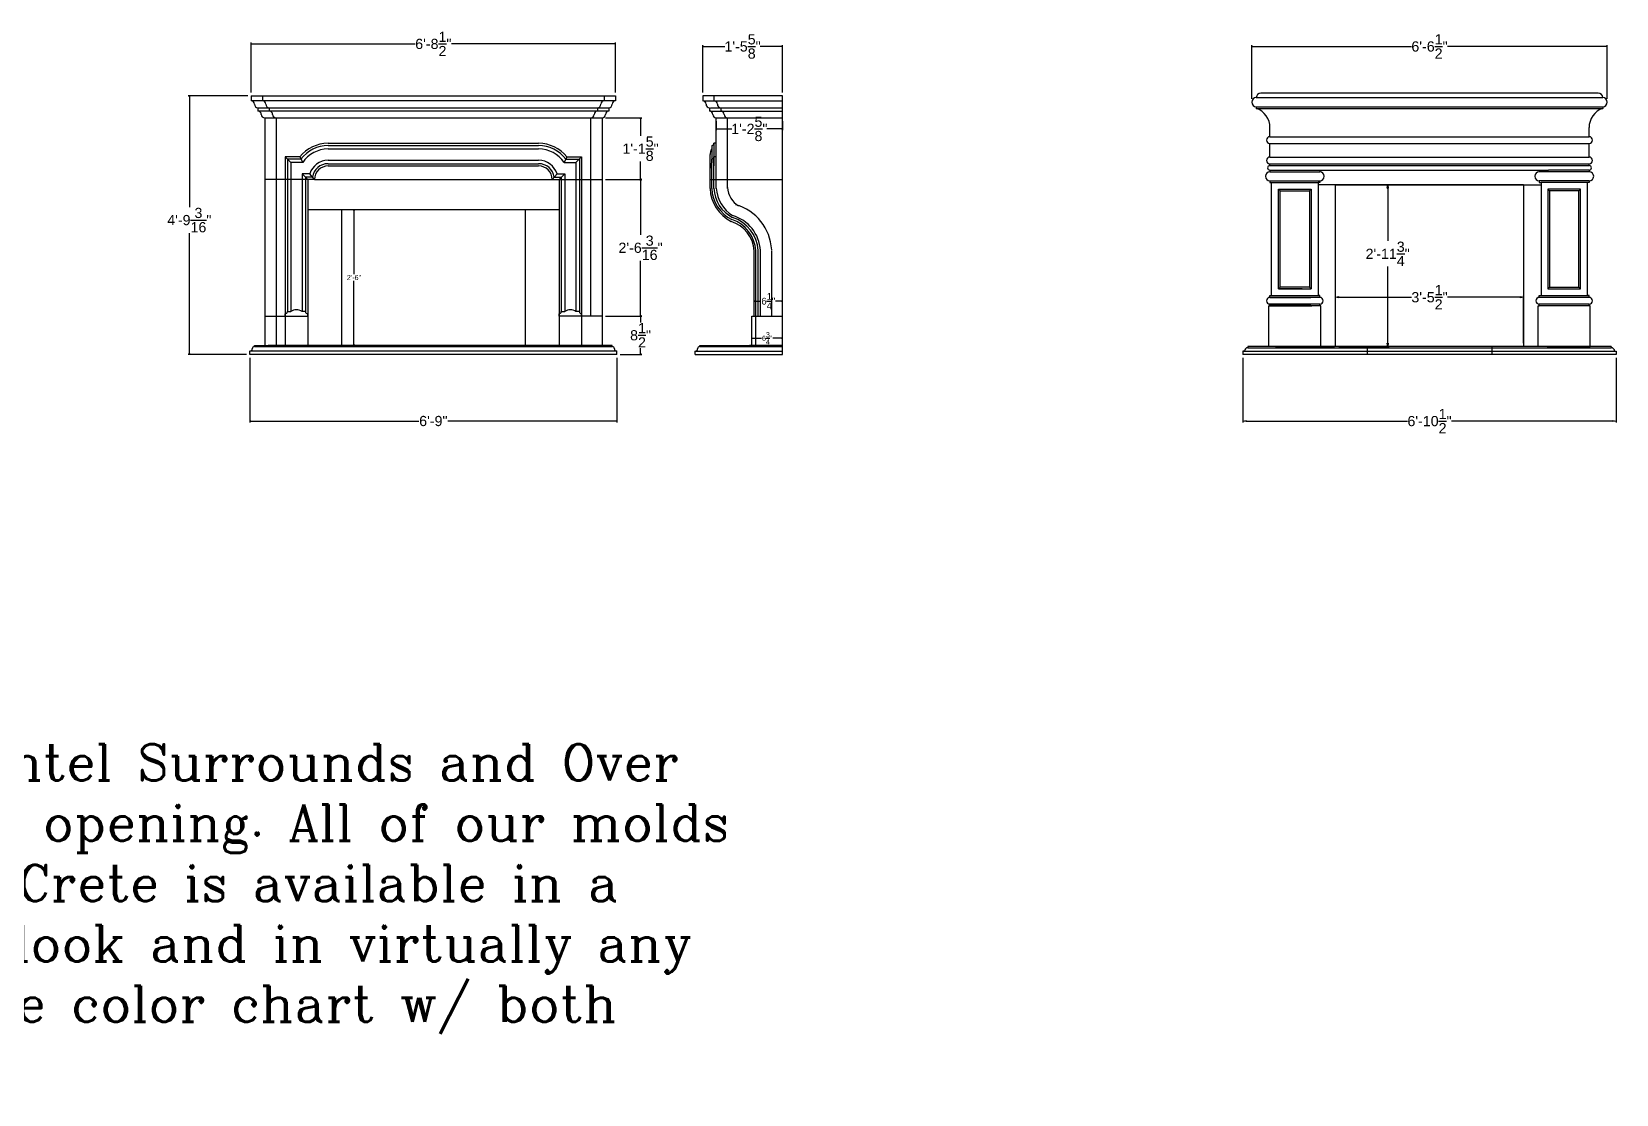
# Model space of a CAD drawing. Header units: millimetres. Extents: x 1155 to 2227, y 540 to 1342.
# Drawn here: x 1370.3 to 1720.3, y 540.3 to 775 of the extents above; entities that cross this region are included whole.
import ezdxf

# ---------------------------------------------------------------- set-up
doc = ezdxf.new("R2010")
doc.units = ezdxf.units.MM
doc.layers.add('dimension', color=4, linetype='Continuous')
doc.layers.add('text', color=4, linetype='Continuous')
doc.styles.add('ROMANC', font='ROMANC')
doc.styles.get("Standard").update_dxf_attribs({"font": 'arial.ttf'})
doc.dimstyles.new('25', dxfattribs={"dimscale": 1.5, "dimtxt": 1, "dimasz": 0.5, "dimexe": 0.1875, "dimexo": 1, "dimgap": 0.125, "dimtad": 0, "dimtih": 1, "dimtoh": 1, "dimdec": 4, "dimzin": 4, "dimdsep": 46, "dimlunit": 4, "dimtxsty": 'Standard', "dimblk1": 'CLOSEDBLANK', "dimblk2": 'CLOSEDBLANK', "dimsah": 1, "dimcen": -1, "dimclrd": 256, "dimclre": 256, "dimclrt": 256, "dimadec": 0, "dimazin": 0, "dimtfac": 1, "dimtdec": 4, "dimtofl": 0, "dimtmove": 0, "dimatfit": 3, "dimldrblk": 'CLOSEDBLANK', "dimfxl": 1, "dimtolj": 1, "dimtzin": 4, "dimarcsym": 0})

# ---------------------------------------------------------------- blocks, each defined once
blk = doc.blocks.new('_CLOSEDBLANK')
at = {"color": 0, "linetype": 'ByBlock'}
for p, q in [((-1, 0.17), (0, 0)), ((-1, 0.17), (-1, -0.17)), ((0, 0), (-1, -0.17))]:
    blk.add_line(p, q, dxfattribs=at)
blk = doc.blocks.new('*D305')
at = {"layer": 'Defpoints', "color": 0, "transparency": 16777216}
for p in [(1536.12, 715.5), (1529.87, 712.22), (1536.12, 712.22)]:
    blk.add_point(p, dxfattribs=at)
at = {"layer": 'dimension', "lineweight": -2, "transparency": 16777216}
for p, q in [((1529.87, 712.97), (1529.87, 715.79)), ((1530.06, 715.5), (1531.38, 715.5)), ((1535.94, 715.5), (1534.62, 715.5)), ((1536.12, 712.97), (1536.12, 715.79))]:
    blk.add_line(p, q, dxfattribs=at)
at = {"layer": 'dimension', "lineweight": -2, "transparency": 16777216, "xscale": 0.1875, "yscale": 0.1875, "zscale": 0.1875, "rotation": 180}
blk.add_blockref('_CLOSEDBLANK', (1529.87, 715.5), dxfattribs=at)
at = {"layer": 'dimension', "lineweight": -2, "transparency": 16777216, "xscale": 0.1875, "yscale": 0.1875, "zscale": 0.1875}
blk.add_blockref('_CLOSEDBLANK', (1536.12, 715.5), dxfattribs=at)
at = {"layer": 'dimension', "transparency": 16777216, "insert": (1533, 715.5), "char_height": 1.5, "attachment_point": 5}
blk.add_mtext('\\A1;6{\\H1.000000x;\\S1/4;}"', dxfattribs=at)
blk = doc.blocks.new('*D306')
at = {"layer": 'Defpoints', "color": 0, "transparency": 16777216}
for p in [(1418.52, 703.72), (1499.52, 703.72), (1499.52, 689.01)]:
    blk.add_point(p, dxfattribs=at)
at = {"layer": 'dimension', "lineweight": -2, "transparency": 16777216}
for p, q in [((1418.52, 702.97), (1418.52, 688.71)), ((1499.52, 702.97), (1499.52, 688.71)), ((1418.71, 689.01), (1455.84, 689.01)), ((1499.34, 689.01), (1462.21, 689.01))]:
    blk.add_line(p, q, dxfattribs=at)
at = {"layer": 'dimension', "lineweight": -2, "transparency": 16777216, "xscale": 0.1875, "yscale": 0.1875, "zscale": 0.1875, "rotation": 180}
blk.add_blockref('_CLOSEDBLANK', (1418.52, 689.01), dxfattribs=at)
at = {"layer": 'dimension', "lineweight": -2, "transparency": 16777216, "xscale": 0.1875, "yscale": 0.1875, "zscale": 0.1875}
blk.add_blockref('_CLOSEDBLANK', (1499.52, 689.01), dxfattribs=at)
at = {"layer": 'dimension', "transparency": 16777216, "insert": (1459.02, 689.01), "char_height": 2.25, "attachment_point": 5}
blk.add_mtext('\\A1;6\'-9"', dxfattribs=at)
blk = doc.blocks.new('*D307')
at = {"layer": 'Defpoints', "color": 0, "transparency": 16777216}
for p in [(1499.27, 772.34), (1418.77, 760.88), (1499.27, 760.88)]:
    blk.add_point(p, dxfattribs=at)
at = {"layer": 'dimension', "lineweight": -2, "transparency": 16777216}
for p, q in [((1418.77, 761.63), (1418.77, 772.64)), ((1418.96, 772.34), (1455.02, 772.34)), ((1499.09, 772.34), (1463.03, 772.34)), ((1499.27, 761.63), (1499.27, 772.64))]:
    blk.add_line(p, q, dxfattribs=at)
at = {"layer": 'dimension', "lineweight": -2, "transparency": 16777216, "xscale": 0.1875, "yscale": 0.1875, "zscale": 0.1875, "rotation": 180}
blk.add_blockref('_CLOSEDBLANK', (1418.77, 772.34), dxfattribs=at)
at = {"layer": 'dimension', "lineweight": -2, "transparency": 16777216, "xscale": 0.1875, "yscale": 0.1875, "zscale": 0.1875}
blk.add_blockref('_CLOSEDBLANK', (1499.27, 772.34), dxfattribs=at)
at = {"layer": 'dimension', "transparency": 16777216, "insert": (1459.02, 772.34), "char_height": 2.25, "attachment_point": 5}
blk.add_mtext('\\A1;6\'-8{\\H1.000000x;\\S1/2;}"', dxfattribs=at)
blk = doc.blocks.new('*D308')
at = {"layer": 'Defpoints', "color": 0, "transparency": 16777216}
for p in [(1536.12, 707.3), (1529.37, 705.72), (1536.12, 705.72)]:
    blk.add_point(p, dxfattribs=at)
at = {"layer": 'dimension', "lineweight": -2, "transparency": 16777216}
for p, q in [((1529.37, 706.47), (1529.37, 707.6)), ((1529.56, 707.3), (1531.48, 707.3)), ((1535.94, 707.3), (1534.01, 707.3)), ((1536.12, 706.47), (1536.12, 707.6))]:
    blk.add_line(p, q, dxfattribs=at)
at = {"layer": 'dimension', "lineweight": -2, "transparency": 16777216, "xscale": 0.1875, "yscale": 0.1875, "zscale": 0.1875, "rotation": 180}
blk.add_blockref('_CLOSEDBLANK', (1529.37, 707.3), dxfattribs=at)
at = {"layer": 'dimension', "lineweight": -2, "transparency": 16777216, "xscale": 0.1875, "yscale": 0.1875, "zscale": 0.1875}
blk.add_blockref('_CLOSEDBLANK', (1536.12, 707.3), dxfattribs=at)
at = {"layer": 'dimension', "transparency": 16777216, "insert": (1532.75, 707.3), "char_height": 1.125, "attachment_point": 5}
blk.add_mtext('\\A1;6{\\H1.000000x;\\S3/4;}"', dxfattribs=at)
blk = doc.blocks.new('*D309')
at = {"layer": 'Defpoints', "color": 0, "transparency": 16777216}
for p in [(1438.77, 735.72), (1438.77, 705.72), (1441.49, 705.72)]:
    blk.add_point(p, dxfattribs=at)
at = {"layer": 'dimension', "lineweight": -2, "transparency": 16777216}
for p, q in [((1439.52, 735.72), (1441.79, 735.72)), ((1441.49, 735.53), (1441.49, 721.48)), ((1441.49, 705.91), (1441.49, 719.96)), ((1439.52, 705.72), (1441.79, 705.72))]:
    blk.add_line(p, q, dxfattribs=at)
at = {"layer": 'dimension', "lineweight": -2, "transparency": 16777216, "xscale": 0.1875, "yscale": 0.1875, "zscale": 0.1875}
for p, rotation in [((1441.49, 735.72), 90), ((1441.49, 705.72), 270)]:
    blk.add_blockref('_CLOSEDBLANK', p, dxfattribs=dict(at, rotation=rotation))
at = {"layer": 'dimension', "transparency": 16777216, "insert": (1441.49, 720.72), "char_height": 1.125, "attachment_point": 5}
blk.add_mtext('\\A1;2\'-6"', dxfattribs=at)
blk = doc.blocks.new('*D311')
at = {"layer": 'Defpoints', "color": 0, "transparency": 16777216}
for p in [(1521.5, 756), (1536.12, 756), (1536.12, 753.57)]:
    blk.add_point(p, dxfattribs=at)
at = {"layer": 'dimension', "lineweight": -2, "transparency": 16777216}
for p, q in [((1521.5, 755.25), (1521.5, 753.27)), ((1521.69, 753.57), (1524.92, 753.57)), ((1535.94, 753.57), (1532.7, 753.57)), ((1536.12, 755.25), (1536.12, 753.27))]:
    blk.add_line(p, q, dxfattribs=at)
at = {"layer": 'dimension', "lineweight": -2, "transparency": 16777216, "xscale": 0.1875, "yscale": 0.1875, "zscale": 0.1875, "rotation": 180}
blk.add_blockref('_CLOSEDBLANK', (1521.5, 753.57), dxfattribs=at)
at = {"layer": 'dimension', "lineweight": -2, "transparency": 16777216, "xscale": 0.1875, "yscale": 0.1875, "zscale": 0.1875}
blk.add_blockref('_CLOSEDBLANK', (1536.12, 753.57), dxfattribs=at)
at = {"layer": 'dimension', "transparency": 16777216, "insert": (1528.81, 753.57), "char_height": 2.25, "attachment_point": 5}
blk.add_mtext('\\A1;1\'-2{\\H1.000000x;\\S5/8;}"', dxfattribs=at)
blk = doc.blocks.new('*D312')
at = {"layer": 'Defpoints', "color": 0, "transparency": 16777216}
for p in [(1536.12, 771.78), (1518.5, 760.88), (1536.12, 760.88)]:
    blk.add_point(p, dxfattribs=at)
at = {"layer": 'dimension', "lineweight": -2, "transparency": 16777216}
for p, q in [((1518.5, 761.63), (1518.5, 772.07)), ((1518.69, 771.78), (1523.42, 771.78)), ((1535.94, 771.78), (1531.2, 771.78)), ((1536.12, 761.63), (1536.12, 772.07))]:
    blk.add_line(p, q, dxfattribs=at)
at = {"layer": 'dimension', "lineweight": -2, "transparency": 16777216, "xscale": 0.1875, "yscale": 0.1875, "zscale": 0.1875, "rotation": 180}
blk.add_blockref('_CLOSEDBLANK', (1518.5, 771.78), dxfattribs=at)
at = {"layer": 'dimension', "lineweight": -2, "transparency": 16777216, "xscale": 0.1875, "yscale": 0.1875, "zscale": 0.1875}
blk.add_blockref('_CLOSEDBLANK', (1536.12, 771.78), dxfattribs=at)
at = {"layer": 'dimension', "transparency": 16777216, "insert": (1527.31, 771.78), "char_height": 2.25, "attachment_point": 5}
blk.add_mtext('\\A1;1\'-5{\\H1.000000x;\\S5/8;}"', dxfattribs=at)
blk = doc.blocks.new('*D314')
at = {"layer": 'Defpoints', "color": 0, "transparency": 16777216}
for p in [(1496.27, 742.38), (1504.78, 742.38), (1496.27, 712.22)]:
    blk.add_point(p, dxfattribs=at)
at = {"layer": 'dimension', "lineweight": -2, "transparency": 16777216}
for p, q in [((1497.02, 742.38), (1505.07, 742.38)), ((1504.78, 742.19), (1504.78, 730.18)), ((1504.78, 712.41), (1504.78, 724.42)), ((1497.02, 712.22), (1505.07, 712.22))]:
    blk.add_line(p, q, dxfattribs=at)
at = {"layer": 'dimension', "lineweight": -2, "transparency": 16777216, "xscale": 0.1875, "yscale": 0.1875, "zscale": 0.1875}
for p, rotation in [((1504.78, 742.38), 90), ((1504.78, 712.22), 270)]:
    blk.add_blockref('_CLOSEDBLANK', p, dxfattribs=dict(at, rotation=rotation))
at = {"layer": 'dimension', "transparency": 16777216, "insert": (1504.78, 727.3), "char_height": 2.25, "attachment_point": 5}
blk.add_mtext('\\A1;2\'-6{\\H1.000000x;\\S3/16;}"', dxfattribs=at)
blk = doc.blocks.new('*D316')
at = {"layer": 'Defpoints', "color": 0, "transparency": 16777216}
for p in [(1496.27, 756), (1504.78, 756), (1496.27, 742.38)]:
    blk.add_point(p, dxfattribs=at)
at = {"layer": 'dimension', "lineweight": -2, "transparency": 16777216}
for p, q in [((1497.02, 756), (1505.07, 756)), ((1504.78, 755.81), (1504.78, 752.03)), ((1504.78, 742.56), (1504.78, 746.35)), ((1497.02, 742.38), (1505.07, 742.38))]:
    blk.add_line(p, q, dxfattribs=at)
at = {"layer": 'dimension', "lineweight": -2, "transparency": 16777216, "xscale": 0.1875, "yscale": 0.1875, "zscale": 0.1875}
for p, rotation in [((1504.78, 756), 90), ((1504.78, 742.38), 270)]:
    blk.add_blockref('_CLOSEDBLANK', p, dxfattribs=dict(at, rotation=rotation))
at = {"layer": 'dimension', "transparency": 16777216, "insert": (1504.78, 749.19), "char_height": 2.25, "attachment_point": 5}
blk.add_mtext('\\A1;1\'-1{\\H1.000000x;\\S5/8;}"', dxfattribs=at)
blk = doc.blocks.new('*D317')
at = {"layer": 'Defpoints', "color": 0, "transparency": 16777216}
for p in [(1718.27, 771.78), (1639.77, 759.47), (1718.27, 759.47)]:
    blk.add_point(p, dxfattribs=at)
at = {"layer": 'dimension', "lineweight": -2, "transparency": 16777216}
for p, q in [((1639.77, 760.22), (1639.77, 772.07)), ((1639.96, 771.78), (1675.02, 771.78)), ((1718.09, 771.78), (1683.03, 771.78)), ((1718.27, 760.22), (1718.27, 772.07))]:
    blk.add_line(p, q, dxfattribs=at)
at = {"layer": 'dimension', "lineweight": -2, "transparency": 16777216, "xscale": 0.1875, "yscale": 0.1875, "zscale": 0.1875, "rotation": 180}
blk.add_blockref('_CLOSEDBLANK', (1639.77, 771.78), dxfattribs=at)
at = {"layer": 'dimension', "lineweight": -2, "transparency": 16777216, "xscale": 0.1875, "yscale": 0.1875, "zscale": 0.1875}
blk.add_blockref('_CLOSEDBLANK', (1718.27, 771.78), dxfattribs=at)
at = {"layer": 'dimension', "transparency": 16777216, "insert": (1679.02, 771.78), "char_height": 2.25, "attachment_point": 5}
blk.add_mtext('\\A1;6\'-6{\\H1.000000x;\\S1/2;}"', dxfattribs=at)
blk = doc.blocks.new('*D321')
at = {"layer": 'Defpoints', "color": 0, "transparency": 16777216}
for p in [(1637.77, 703.72), (1720.27, 703.72), (1720.27, 689.01)]:
    blk.add_point(p, dxfattribs=at)
at = {"layer": 'dimension', "lineweight": -2, "transparency": 16777216}
for p, q in [((1637.77, 702.97), (1637.77, 688.71)), ((1720.27, 702.97), (1720.27, 688.71)), ((1638.52, 689.01), (1674.15, 689.01)), ((1719.52, 689.01), (1683.9, 689.01))]:
    blk.add_line(p, q, dxfattribs=at)
at = {"layer": 'dimension', "lineweight": -2, "transparency": 16777216, "xscale": 0.75, "yscale": 0.75, "zscale": 0.75, "rotation": 180}
blk.add_blockref('_CLOSEDBLANK', (1637.77, 689.01), dxfattribs=at)
at = {"layer": 'dimension', "lineweight": -2, "transparency": 16777216, "xscale": 0.75, "yscale": 0.75, "zscale": 0.75}
blk.add_blockref('_CLOSEDBLANK', (1720.27, 689.01), dxfattribs=at)
at = {"layer": 'dimension', "transparency": 16777216, "insert": (1679.02, 689.01), "char_height": 2.25, "attachment_point": 5}
blk.add_mtext('\\A1;6\'-10{\\H1.000000x;\\S1/2;}"', dxfattribs=at)
blk = doc.blocks.new('*D322')
at = {"layer": 'Defpoints', "color": 0, "transparency": 16777216}
for p in [(1699.77, 716.37), (1658.27, 705.47), (1699.77, 705.47)]:
    blk.add_point(p, dxfattribs=at)
at = {"layer": 'dimension', "lineweight": -2, "transparency": 16777216}
for p, q in [((1658.27, 706.22), (1658.27, 716.66)), ((1659.02, 716.37), (1675.03, 716.37)), ((1699.02, 716.37), (1683.02, 716.37)), ((1699.77, 706.22), (1699.77, 716.66))]:
    blk.add_line(p, q, dxfattribs=at)
at = {"layer": 'dimension', "lineweight": -2, "transparency": 16777216, "xscale": 0.75, "yscale": 0.75, "zscale": 0.75, "rotation": 180}
blk.add_blockref('_CLOSEDBLANK', (1658.27, 716.37), dxfattribs=at)
at = {"layer": 'dimension', "lineweight": -2, "transparency": 16777216, "xscale": 0.75, "yscale": 0.75, "zscale": 0.75}
blk.add_blockref('_CLOSEDBLANK', (1699.77, 716.37), dxfattribs=at)
at = {"layer": 'dimension', "transparency": 16777216, "insert": (1679.02, 716.37), "char_height": 2.25, "attachment_point": 5}
blk.add_mtext('\\A1;3\'-5{\\H1.000000x;\\S1/2;}"', dxfattribs=at)
blk = doc.blocks.new('*D399')
at = {"layer": 'Defpoints', "color": 0, "transparency": 16777216}
for p in [(1496.27, 712.22), (1499.52, 703.72), (1504.78, 703.72)]:
    blk.add_point(p, dxfattribs=at)
at = {"layer": 'dimension', "lineweight": -2, "transparency": 16777216}
for p, q in [((1497.02, 712.22), (1505.07, 712.22)), ((1504.78, 712.03), (1504.78, 710.81)), ((1500.27, 703.72), (1505.07, 703.72)), ((1504.78, 703.91), (1504.78, 705.13))]:
    blk.add_line(p, q, dxfattribs=at)
at = {"layer": 'dimension', "lineweight": -2, "transparency": 16777216, "xscale": 0.1875, "yscale": 0.1875, "zscale": 0.1875}
for p, rotation in [((1504.78, 712.22), 90), ((1504.78, 703.72), 270)]:
    blk.add_blockref('_CLOSEDBLANK', p, dxfattribs=dict(at, rotation=rotation))
at = {"layer": 'dimension', "transparency": 16777216, "insert": (1504.78, 707.97), "char_height": 2.25, "attachment_point": 5}
blk.add_mtext('\\A1;8{\\H1.000000x;\\S1/2;}"', dxfattribs=at)
blk = doc.blocks.new('*D400')
at = {"layer": 'Defpoints', "color": 0, "transparency": 16777216}
for p in [(1418.77, 760.88), (1405.13, 703.72), (1418.52, 703.72)]:
    blk.add_point(p, dxfattribs=at)
at = {"layer": 'dimension', "lineweight": -2, "transparency": 16777216}
for p, q in [((1418.02, 760.88), (1404.84, 760.88)), ((1405.13, 760.69), (1405.13, 736.3)), ((1405.13, 703.91), (1405.13, 730.54)), ((1417.77, 703.72), (1404.84, 703.72))]:
    blk.add_line(p, q, dxfattribs=at)
at = {"layer": 'dimension', "lineweight": -2, "transparency": 16777216, "xscale": 0.1875, "yscale": 0.1875, "zscale": 0.1875}
for p, rotation in [((1405.13, 760.88), 90), ((1405.13, 703.72), 270)]:
    blk.add_blockref('_CLOSEDBLANK', p, dxfattribs=dict(at, rotation=rotation))
at = {"layer": 'dimension', "transparency": 16777216, "insert": (1405.13, 733.42), "char_height": 2.25, "attachment_point": 5}
blk.add_mtext('\\A1;4\'-9{\\H1.000000x;\\S3/16;}"', dxfattribs=at)
blk = doc.blocks.new('*D402')
at = {"layer": 'Defpoints', "color": 0, "transparency": 16777216}
for p in [(1658.27, 741.22), (1658.27, 705.47), (1669.78, 705.47)]:
    blk.add_point(p, dxfattribs=at)
at = {"layer": 'dimension', "lineweight": -2, "transparency": 16777216}
for p, q in [((1659.02, 741.22), (1670.08, 741.22)), ((1669.78, 740.47), (1669.78, 728.8)), ((1669.78, 706.22), (1669.78, 723.13)), ((1659.02, 705.47), (1670.08, 705.47))]:
    blk.add_line(p, q, dxfattribs=at)
at = {"layer": 'dimension', "lineweight": -2, "transparency": 16777216, "xscale": 0.75, "yscale": 0.75, "zscale": 0.75}
for p, rotation in [((1669.78, 741.22), 90), ((1669.78, 705.47), 270)]:
    blk.add_blockref('_CLOSEDBLANK', p, dxfattribs=dict(at, rotation=rotation))
at = {"layer": 'dimension', "transparency": 16777216, "insert": (1669.78, 725.96), "char_height": 2.25, "attachment_point": 5}
blk.add_mtext('\\A1;2\'-11{\\H1.000000x;\\S3/4;}"', dxfattribs=at)

msp = doc.modelspace()

# ---------------------------------------------------------------- linework, layer by layer
at = {"color": 0}
for p, q in [((1418.774, 760.87744), (1418.774, 759.75244)), ((1418.774, 760.87744), (1499.274, 760.87744)), ((1499.274, 759.75244), (1418.774, 759.75244)), ((1421.274, 760.87744), (1421.274, 759.75244)), ((1496.774, 760.87744), (1496.774, 759.75244)), ((1499.274, 760.87744), (1499.274, 759.75244)), ((1536.12343, 760.87744), (1518.49843, 760.87744)), ((1518.49843, 760.87744), (1518.49843, 759.75244)), ((1518.74843, 759.75244), (1536.12343, 759.75244)), ((1520.99843, 760.87744), (1520.99843, 759.75244)), ((1536.12343, 735.96812), (1536.12343, 760.87744)), ((1640.774, 760.46812), (1717.274, 760.46812)), ((1716.274, 761.46812), (1641.774, 761.46812)), ((1420.274, 758.25244), (1420.274, 757.50244)), ((1420.274, 758.25244), (1497.774, 758.25244)), ((1497.774, 757.50244), (1420.274, 757.50244)), ((1421.774, 756.00244), (1496.274, 756.00244)), ((1421.774, 756.00244), (1421.774, 705.71812)), ((1422.774, 758.25244), (1422.774, 757.50244)), ((1424.274, 756.00244), (1424.274, 705.71812)), ((1493.774, 712.21812), (1493.774, 756.00244)), ((1495.274, 758.25244), (1495.274, 757.50244)), ((1496.274, 756.00244), (1496.274, 705.71812)), ((1497.774, 758.25244), (1497.774, 757.50244)), ((1519.99843, 758.25244), (1519.99843, 757.50244)), ((1520.24843, 758.25244), (1536.12343, 758.25244)), ((1520.24843, 757.50244), (1536.12343, 757.50244)), ((1521.49843, 740.37744), (1521.49843, 756.00244)), ((1521.49843, 756.00244), (1536.12343, 756.00244)), ((1521.74843, 756.00244), (1536.12343, 756.00244)), ((1522.49843, 758.25244), (1522.49843, 757.50244)), ((1523.99843, 740.37744), (1523.99843, 756.00244)), ((1640.774, 758.46812), (1640.774, 758.09312)), ((1640.774, 758.46812), (1717.274, 758.46812)), ((1640.774, 758.09312), (1717.274, 758.09312)), ((1717.274, 758.46812), (1717.274, 758.09312)), ((1643.774, 751.84312), (1643.774, 753.84312)), ((1714.274, 751.84312), (1714.274, 753.84312)), ((1435.774, 750.37744), (1482.274, 750.37744)), ((1435.774, 749.87744), (1482.274, 749.87744)), ((1435.774, 749.12744), (1482.274, 749.12744)), ((1520.49843, 749.87744), (1520.49843, 749.12744)), ((1520.49843, 749.12744), (1520.49843, 746.62744)), ((1521.49843, 750.37744), (1520.99843, 750.37744)), ((1520.99843, 750.37744), (1520.99843, 745.37744)), ((1643.774, 751.84312), (1714.274, 751.84312)), ((1643.774, 747.34312), (1643.774, 750.34312)), ((1643.774, 750.34312), (1714.274, 750.34312)), ((1656.49708, 751.68599), (1656.49708, 751.68599)), ((1701.55093, 751.68599), (1701.55093, 751.68599)), ((1714.274, 747.34312), (1714.274, 750.34312)), ((1426.274, 747.37744), (1426.274, 705.71812)), ((1429.529, 747.37744), (1426.274, 747.37744)), ((1427.524, 746.12744), (1426.274, 747.37744)), ((1426.774, 746.87744), (1426.774, 713.21812)), ((1429.774, 746.87744), (1426.774, 746.87744)), ((1427.524, 746.12744), (1427.524, 713.21812)), ((1430.16152, 746.12744), (1427.524, 746.12744)), ((1429.529, 747.37744), (1430.16152, 746.12744)), ((1435.774, 746.62744), (1482.274, 746.62744)), ((1435.774, 745.87744), (1482.274, 745.87744)), ((1488.519, 747.37744), (1487.88649, 746.12744)), ((1488.519, 747.37744), (1487.88649, 746.12744)), ((1487.88649, 746.12744), (1490.524, 746.12744)), ((1487.88649, 746.12744), (1490.524, 746.12744)), ((1488.274, 746.87744), (1491.274, 746.87744)), ((1488.274, 746.87744), (1491.274, 746.87744)), ((1488.519, 747.37744), (1491.774, 747.37744)), ((1488.519, 747.37744), (1491.774, 747.37744)), ((1490.524, 746.12744), (1491.774, 747.37744)), ((1490.524, 746.12744), (1491.774, 747.37744)), ((1490.524, 746.12744), (1490.524, 713.21812)), ((1491.274, 746.87744), (1491.274, 713.21812)), ((1491.774, 747.37744), (1491.774, 705.71812)), ((1491.774, 745.71812), (1491.774, 705.71812)), ((1520.12343, 740.37744), (1520.12343, 747.87744)), ((1520.49843, 746.87744), (1520.49843, 746.12744)), ((1520.49843, 740.37744), (1520.49843, 746.87744)), ((1521.49843, 747.37744), (1520.99843, 747.37744)), ((1520.99843, 740.37744), (1520.99843, 747.37744)), ((1643.774, 747.34312), (1714.274, 747.34312)), ((1643.774, 745.46812), (1643.774, 745.84312)), ((1643.774, 745.84312), (1714.274, 745.84312)), ((1643.774, 745.46812), (1714.274, 745.46812)), ((1714.274, 745.46812), (1714.274, 745.84312)), ((1432.774, 742.37744), (1421.774, 742.37744)), ((1430.024, 743.62744), (1430.024, 713.21812)), ((1431.71198, 743.62744), (1430.024, 743.62744)), ((1431.274, 742.37744), (1430.024, 743.62744)), ((1430.774, 742.87744), (1430.774, 713.21812)), ((1432.3099, 742.87744), (1430.774, 742.87744)), ((1431.274, 742.37744), (1431.274, 705.71812)), ((1432.774, 742.37744), (1431.274, 742.37744)), ((1432.774, 742.37744), (1431.71198, 743.62744)), ((1432.774, 742.37744), (1485.274, 742.37744)), ((1435.774, 745.37744), (1482.274, 745.37744)), ((1485.274, 742.37744), (1486.33602, 743.62744)), ((1485.274, 742.37744), (1486.33602, 743.62744)), ((1485.274, 742.37744), (1486.774, 742.37744)), ((1485.274, 742.37744), (1487.33481, 742.37744)), ((1485.7381, 742.87744), (1487.274, 742.87744)), ((1485.7381, 742.87744), (1487.274, 742.87744)), ((1486.33602, 743.62744), (1488.024, 743.62744)), ((1486.33602, 743.62744), (1488.024, 743.62744)), ((1486.774, 742.37744), (1488.024, 743.62744)), ((1486.774, 742.37744), (1488.024, 743.62744)), ((1486.774, 742.37744), (1486.774, 705.71812)), ((1487.274, 742.87744), (1487.274, 713.21812)), ((1487.33481, 742.37744), (1496.274, 742.37744)), ((1488.024, 743.62744), (1488.024, 713.21812)), ((1488.024, 742.37744), (1496.274, 742.37744)), ((1488.024, 741.96812), (1488.024, 713.21812)), ((1490.524, 744.46812), (1490.524, 713.21812)), ((1491.274, 745.21812), (1491.274, 713.21812)), ((1520.12343, 742.37744), (1536.12343, 742.37744)), ((1643.774, 744.46812), (1643.774, 744.09312)), ((1643.774, 744.46812), (1652.774, 744.46812)), ((1643.774, 744.09312), (1654.774, 744.09312)), ((1643.774, 742.09312), (1643.774, 741.71812)), ((1643.774, 742.09312), (1654.774, 742.09312)), ((1652.774, 744.46812), (1705.274, 744.46812)), ((1654.774, 744.46812), (1654.774, 744.09312)), ((1654.774, 742.09312), (1654.774, 741.71812)), ((1703.274, 744.46812), (1703.274, 744.09312)), ((1714.274, 744.09312), (1703.274, 744.09312)), ((1703.274, 742.09312), (1703.274, 741.71812)), ((1714.274, 742.09312), (1703.274, 742.09312)), ((1714.274, 744.46812), (1705.274, 744.46812)), ((1714.274, 744.46812), (1714.274, 744.09312)), ((1714.274, 742.09312), (1714.274, 741.71812)), ((1486.774, 740.71812), (1486.774, 705.71812)), ((1487.274, 741.21812), (1487.274, 713.21812)), ((1643.774, 741.71812), (1644.149, 741.71812)), ((1644.149, 716.71812), (1644.149, 741.71812)), ((1644.149, 741.71812), (1654.399, 741.71812)), ((1645.649, 718.21812), (1645.649, 740.21812)), ((1645.649, 740.21812), (1652.899, 740.21812)), ((1646.024, 739.84312), (1645.649, 740.21812)), ((1646.024, 718.59312), (1646.024, 739.84312)), ((1646.024, 739.84312), (1652.524, 739.84312)), ((1652.899, 740.21812), (1652.524, 739.84312)), ((1652.524, 739.84312), (1652.524, 718.59312)), ((1652.899, 740.21812), (1652.899, 718.21812)), ((1654.774, 741.71812), (1654.399, 741.71812)), ((1654.399, 741.71812), (1654.399, 716.71812)), ((1699.774, 741.21812), (1654.399, 741.21812)), ((1658.274, 741.21812), (1703.649, 741.21812)), ((1658.274, 705.46812), (1658.274, 741.21812)), ((1699.774, 741.21812), (1699.774, 705.46812)), ((1703.274, 741.71812), (1703.649, 741.71812)), ((1703.649, 741.71812), (1703.649, 716.71812)), ((1713.899, 741.71812), (1703.649, 741.71812)), ((1705.149, 740.21812), (1705.149, 718.21812)), ((1712.399, 740.21812), (1705.149, 740.21812)), ((1705.149, 740.21812), (1705.524, 739.84312)), ((1712.024, 739.84312), (1705.524, 739.84312)), ((1705.524, 739.84312), (1705.524, 718.59312)), ((1712.024, 739.84312), (1712.399, 740.21812)), ((1712.024, 718.59312), (1712.024, 739.84312)), ((1712.399, 718.21812), (1712.399, 740.21812)), ((1714.274, 741.71812), (1713.899, 741.71812)), ((1713.899, 716.71812), (1713.899, 741.71812)), ((1431.274, 735.71812), (1486.774, 735.71812)), ((1438.774, 705.71812), (1438.774, 735.71812)), ((1479.274, 735.71812), (1479.274, 705.71812)), ((1536.12343, 703.71812), (1536.12343, 735.96812)), ((1529.87343, 712.21812), (1529.87343, 726.65256)), ((1530.24843, 712.21812), (1530.24843, 726.66199)), ((1530.74843, 712.21812), (1530.74843, 726.67418)), ((1531.24843, 712.21812), (1531.24843, 726.69083)), ((1533.74843, 712.21812), (1533.74843, 726.69083)), ((1645.649, 718.21812), (1646.024, 718.59312)), ((1650.899, 718.21812), (1645.649, 718.21812)), ((1645.649, 718.21812), (1652.899, 718.21812)), ((1652.524, 718.59312), (1646.024, 718.59312)), ((1652.524, 718.59312), (1652.899, 718.21812)), ((1705.524, 718.59312), (1705.149, 718.21812)), ((1705.149, 718.21812), (1712.399, 718.21812)), ((1705.524, 718.59312), (1712.024, 718.59312)), ((1712.399, 718.21812), (1712.024, 718.59312)), ((1654.774, 714.84312), (1643.524, 714.84312)), ((1643.524, 705.46812), (1643.524, 714.46812)), ((1643.524, 714.46812), (1643.774, 714.46812)), ((1643.524, 714.46812), (1643.774, 714.46812)), ((1643.524, 714.46812), (1653.024, 714.46812)), ((1655.024, 714.46812), (1643.524, 714.46812)), ((1643.774, 716.34312), (1643.774, 716.71812)), ((1643.774, 716.71812), (1654.774, 716.71812)), ((1643.774, 716.34312), (1652.774, 716.34312)), ((1654.774, 716.34312), (1643.774, 716.34312)), ((1643.774, 714.46812), (1643.774, 714.84312)), ((1643.774, 714.46812), (1643.774, 714.84312)), ((1643.774, 714.84312), (1652.774, 714.84312)), ((1654.774, 716.71812), (1654.399, 716.71812)), ((1654.774, 716.34312), (1654.774, 716.71812)), ((1654.774, 714.46812), (1654.774, 714.84312)), ((1654.774, 714.46812), (1654.774, 714.84312)), ((1655.024, 714.46812), (1654.774, 714.46812)), ((1655.024, 714.46812), (1654.774, 714.46812)), ((1655.024, 705.46812), (1655.024, 714.46812)), ((1703.024, 705.46812), (1703.024, 714.46812)), ((1703.024, 714.46812), (1703.274, 714.46812)), ((1703.274, 716.34312), (1703.274, 716.71812)), ((1703.274, 716.71812), (1714.274, 716.71812)), ((1714.274, 716.34312), (1703.274, 716.34312)), ((1703.274, 714.46812), (1703.274, 714.84312)), ((1714.274, 714.84312), (1703.274, 714.84312)), ((1714.524, 714.46812), (1703.274, 714.46812)), ((1714.274, 716.71812), (1713.899, 716.71812)), ((1714.274, 716.34312), (1714.274, 716.71812)), ((1714.274, 714.46812), (1714.274, 714.84312)), ((1714.524, 714.46812), (1714.274, 714.46812)), ((1714.524, 705.46812), (1714.524, 714.46812)), ((1421.774, 712.21812), (1431.274, 712.21812)), ((1426.274, 712.21812), (1426.274, 712.71812)), ((1426.774, 713.21812), (1427.524, 713.21812)), ((1430.774, 713.21812), (1430.024, 713.21812)), ((1431.274, 712.21812), (1431.274, 712.71812)), ((1486.774, 712.21812), (1486.774, 712.71812)), ((1486.774, 712.21812), (1486.774, 712.71812)), ((1496.274, 712.21812), (1486.774, 712.21812)), ((1495.524, 712.21812), (1486.774, 712.21812)), ((1487.274, 713.21812), (1488.024, 713.21812)), ((1487.274, 713.21812), (1488.024, 713.21812)), ((1491.274, 713.21812), (1490.524, 713.21812)), ((1491.274, 713.21812), (1490.524, 713.21812)), ((1491.774, 712.21812), (1491.774, 712.71812)), ((1491.774, 712.21812), (1491.774, 712.71812)), ((1496.274, 712.21812), (1494.024, 712.21812)), ((1529.37343, 705.71812), (1529.37343, 712.21812)), ((1529.37343, 712.21812), (1536.12343, 712.21812)), ((1530.24843, 705.71812), (1530.24843, 712.21812)), ((1418.524, 703.71812), (1418.524, 704.46812)), ((1499.524, 704.46812), (1418.524, 704.46812)), ((1499.524, 703.71812), (1418.524, 703.71812)), ((1419.524, 705.46812), (1419.524, 705.71812)), ((1419.524, 705.71812), (1422.524, 705.71812)), ((1419.524, 705.46812), (1498.524, 705.46812)), ((1495.524, 705.71812), (1422.524, 705.71812)), ((1498.524, 705.71812), (1495.524, 705.71812)), ((1498.524, 705.46812), (1498.524, 705.71812)), ((1499.524, 703.71812), (1499.524, 704.46812)), ((1516.87343, 704.46812), (1536.12343, 704.46812)), ((1516.87343, 703.71812), (1516.87343, 704.46812)), ((1516.87343, 703.71812), (1536.12343, 703.71812)), ((1517.87343, 705.71812), (1536.12343, 705.71812)), ((1517.87343, 705.46812), (1517.87343, 705.71812)), ((1517.87343, 705.46812), (1536.12343, 705.46812)), ((1536.12343, 705.71812), (1528.87343, 705.71812)), ((1638.149, 704.46812), (1637.774, 704.46812)), ((1637.774, 704.46812), (1637.774, 703.71812)), ((1637.774, 704.46812), (1720.274, 704.46812)), ((1720.274, 703.71812), (1637.774, 703.71812)), ((1719.149, 705.46812), (1638.899, 705.46812)), ((1640.899, 705.46812), (1638.899, 705.46812)), ((1638.899, 705.46812), (1638.899, 705.21812)), ((1638.899, 705.21812), (1719.149, 705.21812)), ((1653.024, 705.46812), (1643.524, 705.46812)), ((1658.024, 705.21812), (1645.024, 705.21812)), ((1658.024, 705.21812), (1700.024, 705.21812)), ((1665.274, 705.46812), (1665.274, 703.71812)), ((1692.774, 705.46812), (1692.774, 703.71812)), ((1705.024, 705.46812), (1714.524, 705.46812)), ((1713.524, 705.46812), (1714.524, 705.46812)), ((1719.149, 705.46812), (1719.149, 705.21812)), ((1719.899, 704.46812), (1720.274, 704.46812)), ((1720.274, 704.46812), (1720.274, 703.71812))]:
    msp.add_line(p, q, dxfattribs=at)
for centre, radius, start, end in [((1418.774, 759.00244), 0.75, 360, 90), ((1421.274, 759.00244), 0.75, 0, 90), ((1496.774, 759.00244), 0.75, 90, 180), ((1499.274, 759.00244), 0.75, 90, 180), ((1518.49843, 759.00244), 0.75, 0, 90), ((1520.99843, 759.00244), 0.75, 360, 90), ((1640.774, 759.46812), 1, 90, 270), ((1641.774, 760.46812), 1, 90, 180), ((1716.274, 760.46812), 1, 0, 90), ((1717.274, 759.46812), 1, 270, 90), ((1420.274, 759.00244), 0.75, 180, 270), ((1420.274, 756.75244), 0.75, 360, 90), ((1421.774, 756.75244), 0.75, 180, 270), ((1422.774, 759.00244), 0.75, 180, 270), ((1422.774, 756.75244), 0.75, 360, 90), ((1424.274, 756.75244), 0.75, 180, 270), ((1493.774, 756.75244), 0.75, 270, 0), ((1495.274, 756.75244), 0.75, 90, 180), ((1495.274, 759.00244), 0.75, 270, 0), ((1496.274, 756.75244), 0.75, 270, 0), ((1497.774, 756.75244), 0.75, 90, 180), ((1497.774, 759.00244), 0.75, 270, 0), ((1519.99843, 759.00244), 0.75, 180, 270), ((1519.99843, 756.75244), 0.75, 360, 90), ((1521.49843, 756.75244), 0.75, 180, 270), ((1522.49843, 759.00244), 0.75, 180, 270), ((1522.49843, 756.75244), 0.75, 0, 90), ((1523.99843, 756.75244), 0.75, 180, 270), ((1639.39782, 753.93788), 4.3772, 358.7595839, 71.675602), ((1718.65018, 753.93788), 4.3772, 108.324398, 181.2404161), ((1435.774, 742.37744), 8, 90, 141.3178125), ((1435.774, 742.37744), 7.5, 90, 143.1301024), ((1435.774, 742.37744), 6.75, 90, 146.2510114), ((1482.274, 742.37744), 8, 38.6821875, 90), ((1482.274, 742.37744), 7.5, 36.8698976, 90), ((1482.274, 742.37744), 6.75, 33.7489886, 90), ((1522.39426, 747.87744), 2.27083, 146.6015115, 180), ((1520.49843, 750.37744), 0.5, 270, 0), ((1643.774, 751.09312), 0.75, 90, 270), ((1714.274, 751.09312), 0.75, 270, 90), ((1435.774, 742.37744), 4.25, 90, 162.8953648), ((1435.774, 742.37744), 3.5, 90, 171.7867893), ((1482.274, 742.37744), 4.25, 17.1046352, 90), ((1482.274, 742.37744), 3.5, 8.2132107, 90), ((1522.39426, 744.87744), 2.27083, 146.6015115, 180), ((1520.49843, 747.37744), 0.5, 270, 0), ((1643.774, 746.59312), 0.75, 90, 270), ((1643.774, 744.96812), 0.5, 90, 270), ((1714.274, 746.59312), 0.75, 270, 90), ((1714.274, 744.96812), 0.5, 270, 90), ((1435.774, 742.37744), 3, 90, 180), ((1482.274, 742.37744), 3, 0, 90), ((1643.774, 743.09312), 1, 90, 270), ((1654.774, 743.09312), 1, 270, 90), ((1703.274, 743.09312), 1, 90, 270), ((1714.274, 743.09312), 1, 270, 90), ((1528.72757, 740.78419), 8.61375, 182.7065612, 242.9768108), ((1528.5052, 740.70721), 8.01341, 182.1772209, 243.5378232), ((1528.5243, 740.71382), 7.53297, 182.1094014, 243.0984725), ((1529.10816, 740.91595), 7.6259, 183.3500931, 238.4321593), ((1529.10816, 740.91595), 5.1259, 183.3500931, 238.4321593), ((1522.73019, 726.22812), 11.0308, 3.3225213, 73.7598851), ((1522.64346, 726.19951), 7.24415, 3.5856683, 72.565621), ((1522.48235, 726.14636), 7.78334, 3.8697905, 71.6371197), ((1522.73019, 726.22812), 8.5308, 3.3225213, 73.7598851), ((1522.49159, 726.1494), 8.27386, 3.7954827, 71.5071425), ((1643.774, 715.59312), 0.75, 90, 270), ((1643.774, 715.59312), 0.75, 90, 270), ((1654.774, 715.59312), 0.75, 270, 90), ((1654.774, 715.59312), 0.75, 270, 90), ((1703.274, 715.59312), 0.75, 90, 270), ((1714.274, 715.59312), 0.75, 270, 90), ((1426.274, 713.21812), 0.5, 270, 360), ((1428.774, 711.32229), 2.27083, 56.6015115, 123.3984885), ((1431.274, 713.21812), 0.5, 180, 270), ((1486.774, 713.21812), 0.5, 270, 360), ((1486.774, 713.21812), 0.5, 270, 360), ((1489.274, 711.32229), 2.27083, 56.6015115, 123.3984885), ((1489.274, 711.32229), 2.27083, 56.6015115, 123.3984885), ((1491.774, 713.21812), 0.5, 180, 270), ((1491.774, 713.21812), 0.5, 180, 270), ((1418.524, 704.96812), 0.5, 270, 0), ((1419.524, 704.96812), 0.5, 90, 180), ((1498.524, 704.96812), 0.5, 0, 90), ((1499.524, 704.96812), 0.5, 180, 270), ((1516.87343, 704.96812), 0.5, 270, 0), ((1517.87343, 704.96812), 0.5, 90, 180), ((1638.899, 704.46812), 0.75, 90, 180), ((1719.149, 704.46812), 0.75, 0, 90)]:
    msp.add_arc(centre, radius, start, end, dxfattribs=at)

# ---------------------------------------------------------------- texts
at = {"layer": 'text', "insert": (1159.87056, 617.61275), "char_height": 8, "attachment_point": 1, "style": 'ROMANC'}
msp.add_mtext_dynamic_manual_height_columns('All of our RoyalCrete Fireplace Mantel Surrounds and Over Mantels are manufactured to your opening. All of our molds are adjustable to every size. RoyalCrete is available in a smooth or hand-packed stressed look and in virtually any color. Please email us for a sample color chart w/ both finish options.', width=405.5202011, gutter_width=1, heights=[0], dxfattribs=at)

# ---------------------------------------------------------------- dimensions: what is measured, and where the dimension line sits
at = {"layer": 'dimension'}
for base, p1, p2, picture, middle in [((1499.274, 772.34185), (1418.774, 760.87744), (1499.274, 760.87744), '*D307', (1459.024, 772.34185)), ((1536.12343, 753.56613), (1521.49843, 756.00244), (1536.12343, 756.00244), '*D311', (1528.81093, 753.56613)), ((1536.12343, 715.49751), (1529.87343, 712.21812), (1536.12343, 712.21812), '*D305', (1532.99843, 715.49751)), ((1536.12343, 707.30188), (1529.37343, 705.71812), (1536.12343, 705.71812), '*D308', (1532.74843, 707.30188))]:
    dim = msp.add_linear_dim(base=base, p1=p1, p2=p2, dimstyle='25', dxfattribs=at)
    dim.commit()
    dim.dimension.update_dxf_attribs({"geometry": picture, "text_midpoint": middle})
for base, p1, p2, override, picture, middle in [((1536.12343, 771.77935), (1518.49843, 760.87744), (1536.12343, 760.87744), {"dimtxt": 1.5, "dimasz": 0.125, "dimexe": 0.197, "dimexo": 0.5, "dimtm": 2.6543}, '*D312', (1527.31093, 771.77935)), ((1718.274, 771.77935), (1639.774, 759.46812), (1718.274, 759.46812), {"dimtxt": 1.5, "dimasz": 0.125, "dimexe": 0.197, "dimexo": 0.5, "dimtm": 2.6543}, '*D317', (1679.024, 771.77935)), ((1699.774, 716.3673), (1658.274, 705.46812), (1699.774, 705.46812), {"dimtxt": 1.5, "dimexe": 0.197, "dimexo": 0.5, "dimtm": 2.6543}, '*D322', (1679.024, 716.3673)), ((1720.274, 689.00768), (1637.774, 703.71812), (1720.274, 703.71812), {"dimtxt": 1.5, "dimasz": 0.125, "dimexe": 0.197, "dimexo": 0.5, "dimtm": 2.6543}, '*D321', (1679.024, 689.00768))]:
    dim = msp.add_linear_dim(base=base, p1=p1, p2=p2, dimstyle='25', override=override, dxfattribs=at)
    dim.commit()
    dim.dimension.update_dxf_attribs({"geometry": picture, "text_midpoint": middle})
for base, p1, p2, override, picture, middle in [((1405.13189, 703.71812), (1418.774, 760.87744), (1418.524, 703.71812), {"dimtxt": 1.5, "dimasz": 0.125, "dimexe": 0.197, "dimexo": 0.5, "dimtm": 2.6543}, '*D400', (1405.13189, 733.41631)), ((1669.78395, 705.46812), (1658.274, 741.21812), (1658.274, 705.46812), {"dimtxt": 1.5, "dimexe": 0.197, "dimexo": 0.5, "dimtm": 2.6543}, '*D402', (1669.78395, 725.96286))]:
    dim = msp.add_linear_dim(base=base, p1=p1, p2=p2, angle=90, dimstyle='25', override=override, dxfattribs=at)
    dim.commit()
    dim.dimension.update_dxf_attribs({"geometry": picture, "text_midpoint": middle, "dimtype": 160})
for base, p1, p2, picture, middle in [((1504.77932, 756.00244), (1496.274, 742.37744), (1496.274, 756.00244), '*D316', (1504.77932, 749.18994)), ((1504.77932, 742.37744), (1496.274, 712.21812), (1496.274, 742.37744), '*D314', (1504.77932, 727.29778))]:
    dim = msp.add_linear_dim(base=base, p1=p1, p2=p2, angle=90, dimstyle='25', dxfattribs=at)
    dim.commit()
    dim.dimension.update_dxf_attribs({"geometry": picture, "text_midpoint": middle})
dim = msp.add_linear_dim(base=(1441.48988, 705.71812), p1=(1438.774, 735.71812), p2=(1438.774, 705.71812), angle=90, dimstyle='25', override={"dimtxt": 1.5, "dimasz": 0.125, "dimexe": 0.197, "dimexo": 0.5, "dimtm": 2.6543}, dxfattribs=at)
dim.commit()
dim.dimension.update_dxf_attribs({"geometry": '*D309', "text_midpoint": (1441.48988, 720.71812)})
at = {"layer": 'dimension', "color": 1}
dim = msp.add_linear_dim(base=(1504.77932, 703.71812), p1=(1496.274, 712.21812), p2=(1499.524, 703.71812), angle=90, dimstyle='25', override={"dimtxt": 1.5, "dimasz": 0.125, "dimexe": 0.197, "dimexo": 0.5, "dimtm": 2.6543, "dimtmove": 1}, dxfattribs=at)
dim.commit()
dim.dimension.update_dxf_attribs({"geometry": '*D399', "text_midpoint": (1504.77932, 707.96812)})
at = {"layer": 'dimension'}
dim = msp.add_linear_dim(base=(1499.524, 689.00768), p1=(1418.524, 703.71812), p2=(1499.524, 703.71812), dimstyle='25', override={"dimtxt": 1.5, "dimasz": 0.125, "dimexe": 0.197, "dimexo": 0.5, "dimtm": 2.6543}, dxfattribs=at)
dim.commit()
dim.dimension.update_dxf_attribs({"geometry": '*D306', "text_midpoint": (1459.024, 689.00768), "dimtype": 160})

doc.saveas('drawing.dxf')
